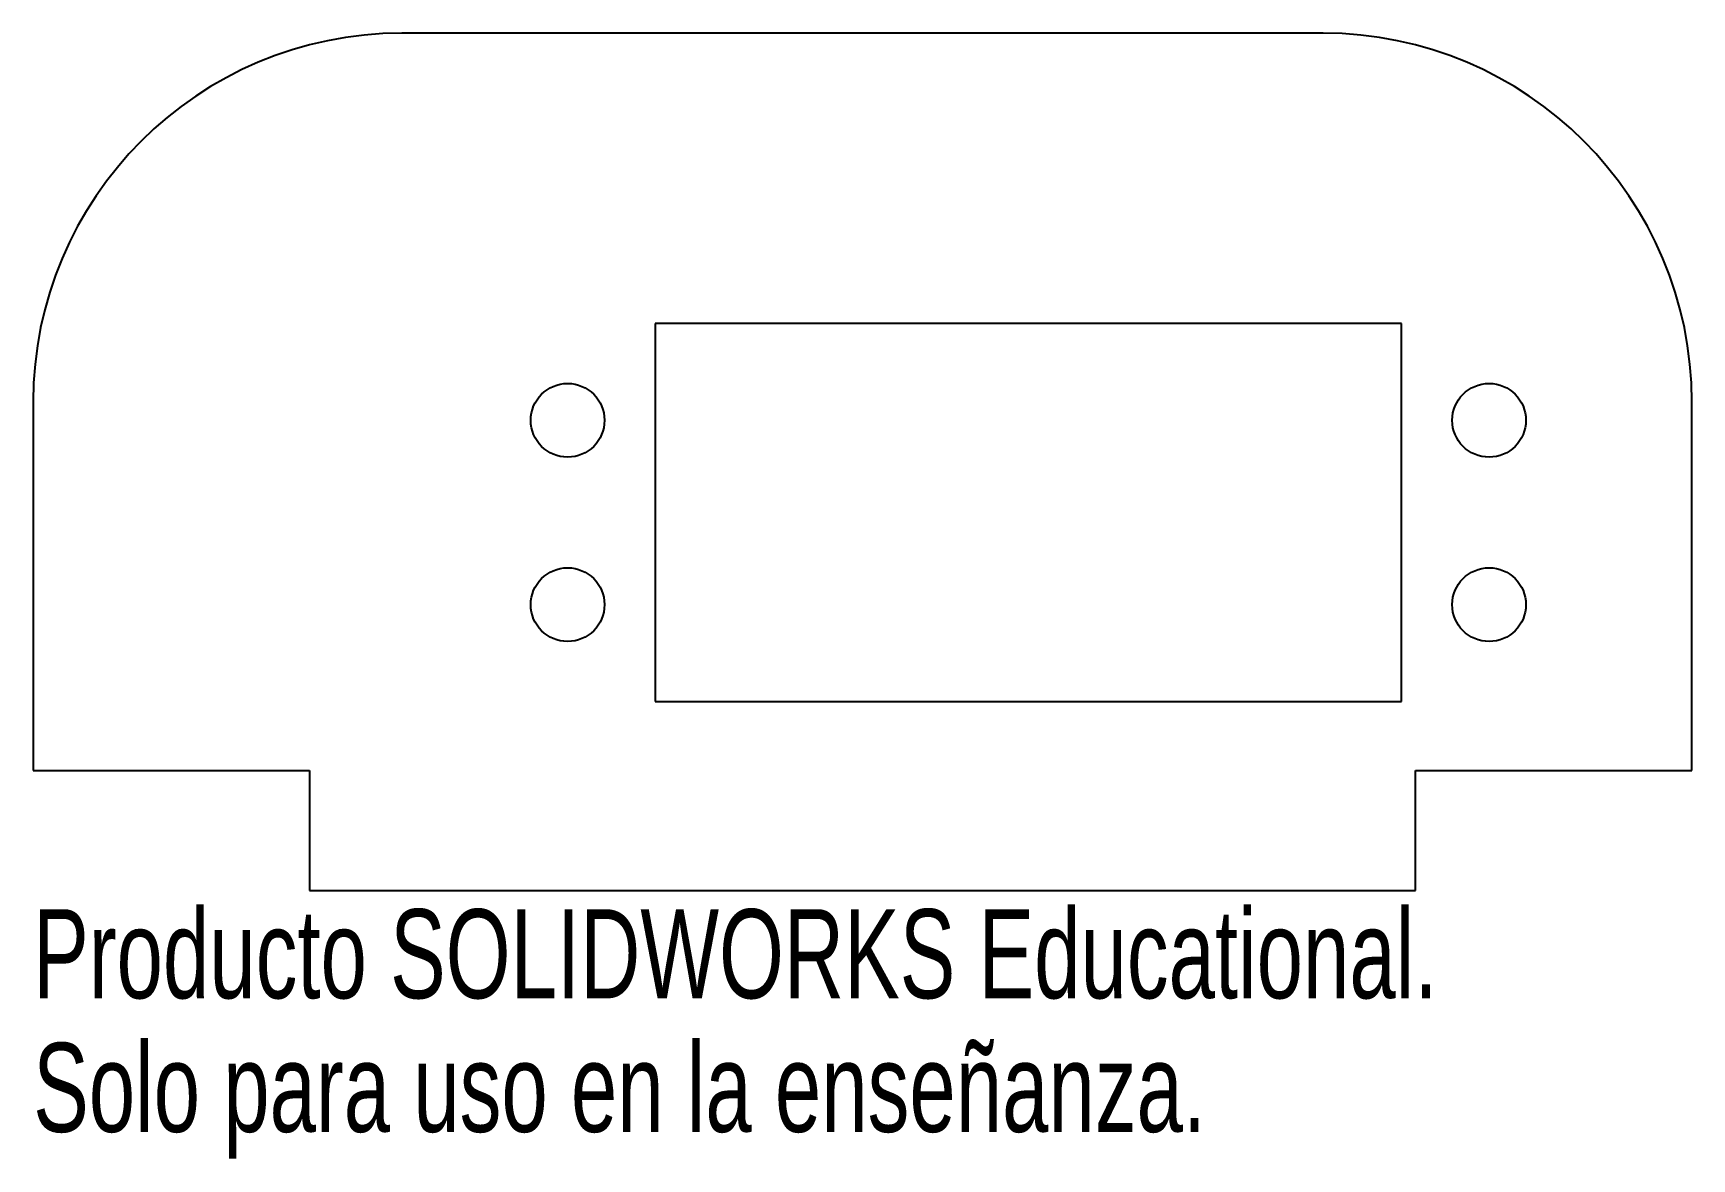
# Model space of a CAD drawing. Header units: millimetres. Extents: x -45 to 45, y -41.1 to 20.
import ezdxf

# ---------------------------------------------------------------- set-up
doc = ezdxf.new("R2010")
doc.units = ezdxf.units.MM
doc.styles.add('SLDTEXTSTYLE0', font='TXT', dxfattribs={"width": 0.7})

msp = doc.modelspace()

# ---------------------------------------------------------------- linework, layer by layer
at = {"color": 7, "linetype": 'Continuous', "lineweight": 25}
for p, q in [((25, 20), (-25, 20)), ((-11.25, 4.25), (-11.25, -16.25)), ((29.25, 4.25), (-11.25, 4.25)), ((29.25, -16.25), (29.25, 4.25)), ((-45, 0), (-45, -20)), ((45, -20), (45, 0)), ((-11.25, -16.25), (29.25, -16.25)), ((-45, -20), (-30, -20)), ((-30, -20), (-30, -26.5)), ((30, -20), (45, -20)), ((30, -26.5), (30, -20)), ((-30, -26.5), (30, -26.5))]:
    msp.add_line(p, q, dxfattribs=at)
for centre in [(-16, -1), (34, -1), (-16, -11), (34, -11)]:
    msp.add_circle(centre, 2, dxfattribs=at)
for centre, start, end in [((-25, 0), 90, 180), ((25, 0), 0, 90)]:
    msp.add_arc(centre, 20, start, end, dxfattribs=at)

# ---------------------------------------------------------------- texts
at = {"color": 7, "linetype": 'Continuous', "char_height": 4.83362, "attachment_point": 1, "style": 'SLDTEXTSTYLE0'}
for s, insert in [('Producto SOLIDWORKS Educational.', (-45, -27.52)), ('Solo para uso en la enseñanza.', (-45, -34.77))]:
    msp.add_mtext(s, dxfattribs=dict(at, insert=insert))

doc.saveas('drawing.dxf')
